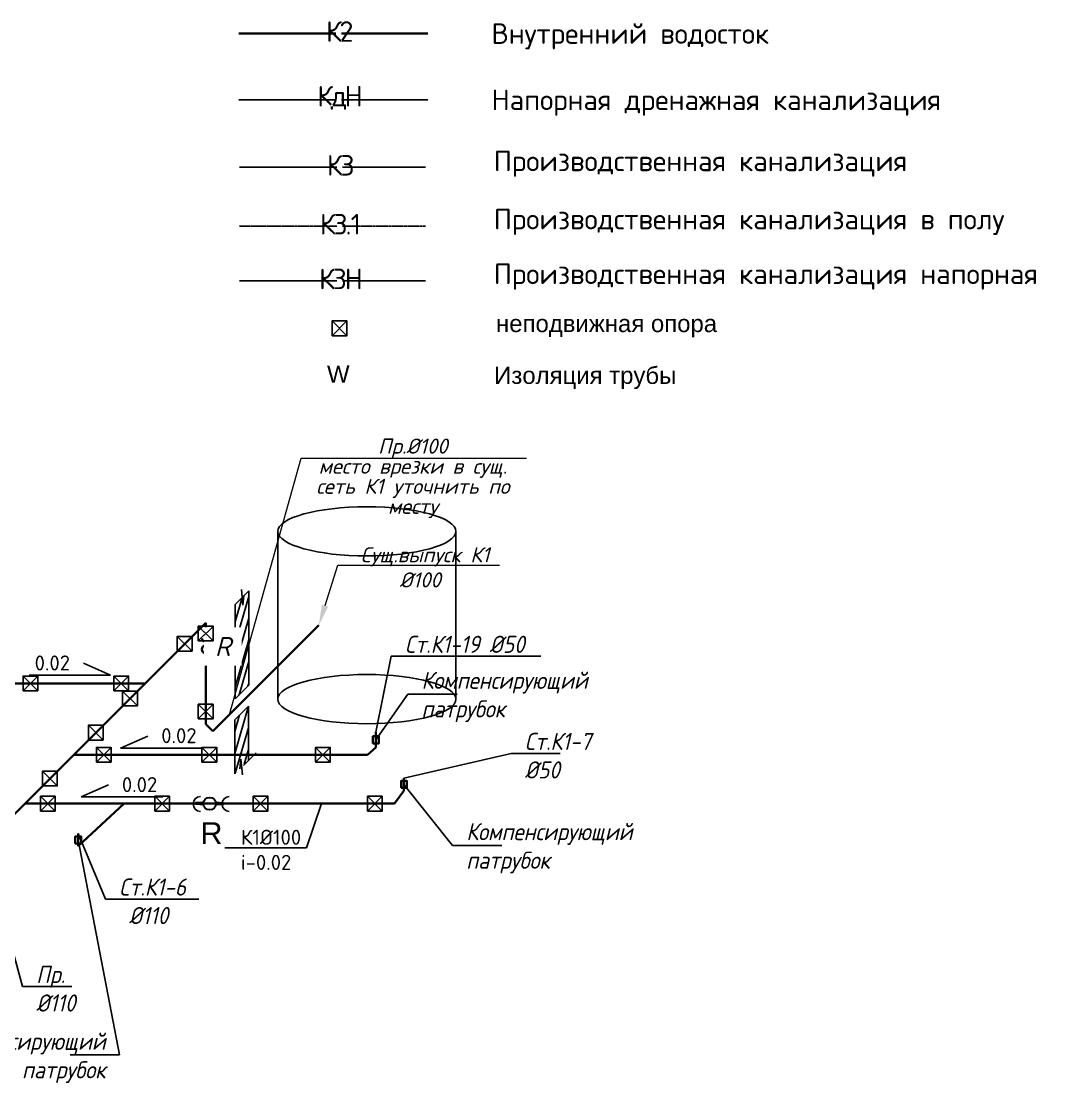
# Model space of a CAD drawing. Header units: millimetres. Extents: x -10178924 to 11692288, y -947381 to 58396.
# Drawn here: x -62215 to -47169, y -13158 to 2359 of the extents above; entities that cross this region are included whole.
import ezdxf
from ezdxf import colors
from ezdxf.entities.mleader import LeaderData, LeaderLine
from ezdxf.math import Vec2, Vec3

# ---------------------------------------------------------------- set-up
doc = ezdxf.new("R2010")
doc.units = ezdxf.units.MM
doc.linetypes.add('( Hidden )', pattern=[0.375, 0.25, -0.125])
for name, color, linetype in [('!!!!!площадь', 210, 'Continuous'), ('_надписи канализация', 7, 'Continuous'), ('PDF _PDF _ЗАЛИВКА', 7, 'Continuous'), ('ВК_Выноски', 7, 'Continuous')]:
    doc.layers.add(name, color=color, linetype=linetype)
for name, color, linetype, lineweight in [('!К2', 150, 'Continuous', 35), ('_0', 7, 'Continuous', 25), ('_канализация', 7, 'Continuous', 70), ('PDF _Текст', 7, 'Continuous', 5), ('ВК_ К1', 24, 'Continuous', 35), ('К1ку', 244, 'Continuous', 35)]:
    doc.layers.add(name, color=color, linetype=linetype, lineweight=lineweight)
doc.styles.add('GOST 2.304', font='isocpeur.ttf')
doc.styles.add('ISOCPEUR', font='isocpeui.ttf', dxfattribs={"width": 0.9})
doc.styles.add('MOSOBL (isocpeur)', font='isocpeur.ttf')
doc.styles.add('PDF Arial', font='arial.ttf')
doc.styles.add('PDF ArialMT', font='arial.ttf')
doc.styles.add('ОЛЬГА', font='isocpeui.ttf', dxfattribs={"height": 280})

# ---------------------------------------------------------------- blocks, each defined once
blk = doc.blocks.new('_None')

msp = doc.modelspace()

# ---------------------------------------------------------------- hatches: boundary and pattern name
at = {"layer": '_надписи канализация'}
h = msp.add_hatch(dxfattribs=at)
h.set_pattern_fill('ANSI31', color=256, scale=50, angle=-75, style=0)
h.set_pattern_definition([(73.833235, (-173328.37, -118204.79), (-97.214124, -17.839124), [])])
h.paths.add_polyline_path([(-58963.9, -6028.4), (-58894.1, -5958.6), (-58894.1, -7337.7), (-59094.2, -7537.9), (-59094.2, -6158.7), (-59017.3, -6081.8), (-59001.9, -5941.2), (-58987.7, -6093.5), (-58987.7, -6119.8)])
h.paths.add_polyline_path([(-59098.5, -7842.1), (-58898.3, -7642), (-58898.2, -7641.8), (-58898.3, -8430.2), (-58969.5, -8500.4), (-59001.7, -8410.9), (-59021.4, -8553.3), (-59098.5, -8630.4)])

# ---------------------------------------------------------------- linework, layer by layer
at = {"layer": '!К2', "ltscale": 100}
for p, q in [((-57839.2, 2181.8), (-59040.8, 2181.8)), ((-56278.8, 2181.8), (-57839.2, 2181.8))]:
    msp.add_line(p, q, dxfattribs=at)
for p, q in [((-57676.9, -2018.2), (-57461.3, -2233.7)), ((-57461.3, -2018.2), (-57676.9, -2233.7)), ((-58470, -7540.7, -2956.2), (-58470, -5090.4, -2956.2)), ((-55870.2, -5090.4, -2956.2), (-55870.2, -7540.7, -2956.2)), ((-59936.7, -6624, -2956.2), (-59721.1, -6839.5, -2956.2)), ((-59721.1, -6624, -2956.2), (-59936.7, -6839.5, -2956.2)), ((-60909.9, -7193), (-61306.9, -7017.6)), ((-62189.3, -7203, -2956.2), (-61973.6, -7418.5, -2956.2)), ((-61973.6, -7203, -2956.2), (-62189.3, -7418.5, -2956.2)), ((-62101, -7193), (-60909.9, -7193)), ((-60863.3, -7203, -2956.2), (-60647.7, -7418.5, -2956.2)), ((-60647.7, -7203, -2956.2), (-60863.3, -7418.5, -2956.2)), ((-60735.9, -7423.2, -2956.2), (-60520.3, -7638.7, -2956.2)), ((-60520.3, -7423.2, -2956.2), (-60735.9, -7638.7, -2956.2)), ((-59630.2, -7614.4, -2956.2), (-59414.6, -7829.9, -2956.2)), ((-59414.6, -7614.4, -2956.2), (-59630.2, -7829.9, -2956.2)), ((-61235.5, -7922.7, -2956.2), (-61019.8, -8138.2, -2956.2)), ((-61019.8, -7922.7, -2956.2), (-61235.5, -8138.2, -2956.2)), ((-60765, -8255), (-60368, -8079.7)), ((-61118.8, -8245.5, -2956.2), (-60903.2, -8461, -2956.2)), ((-60903.2, -8245.5, -2956.2), (-61118.8, -8461, -2956.2)), ((-59573.9, -8255), (-60765, -8255)), ((-59576.4, -8245.5, -2956.2), (-59360.7, -8461, -2956.2)), ((-59360.7, -8245.5, -2956.2), (-59576.4, -8461, -2956.2)), ((-57918.9, -8245.5, -2956.2), (-57703.2, -8461, -2956.2)), ((-57703.2, -8245.5, -2956.2), (-57918.9, -8461, -2956.2)), ((-61906.2, -8593.4, -2956.2), (-61690.6, -8808.9, -2956.2)), ((-61690.6, -8593.4, -2956.2), (-61906.2, -8808.9, -2956.2)), ((-61339.6, -8969.9, 2956.2), (-60942.6, -8794.5, 2956.2)), ((-61933.7, -8959.3, -2956.2), (-61718.1, -9174.8, -2956.2)), ((-61718.1, -8959.3, -2956.2), (-61933.7, -9174.8, -2956.2)), ((-60148.5, -8969.9, 2956.2), (-61339.6, -8969.9, 2956.2)), ((-60267, -8959.3, -2956.2), (-60051.4, -9174.8, -2956.2)), ((-60051.4, -8959.3, -2956.2), (-60267, -9174.8, -2956.2)), ((-58830.5, -8959.3, -2956.2), (-58614.8, -9174.8, -2956.2)), ((-58614.8, -8959.3, -2956.2), (-58830.5, -9174.8, -2956.2)), ((-57159.2, -8959.3, -2956.2), (-56943.5, -9174.8, -2956.2)), ((-56943.5, -8959.3, -2956.2), (-57159.2, -9174.8, -2956.2))]:
    msp.add_line(p, q)
msp.add_lwpolyline([(-57676.9, -2233.7), (-57461.3, -2233.7), (-57461.3, -2018.2), (-57676.9, -2018.2)], close=True)
at = {"elevation": -2956.2}
for points in [[(-59936.7, -6839.5), (-59721.1, -6839.5), (-59721.1, -6624), (-59936.7, -6624)], [(-62189.3, -7418.5), (-61973.6, -7418.5), (-61973.6, -7203), (-62189.3, -7203)], [(-60863.3, -7418.5), (-60647.7, -7418.5), (-60647.7, -7203), (-60863.3, -7203)], [(-60735.9, -7638.7), (-60520.3, -7638.7), (-60520.3, -7423.2), (-60735.9, -7423.2)], [(-59630.2, -7829.9), (-59414.6, -7829.9), (-59414.6, -7614.4), (-59630.2, -7614.4)], [(-61235.5, -8138.2), (-61019.8, -8138.2), (-61019.8, -7922.7), (-61235.5, -7922.7)], [(-61118.8, -8461), (-60903.2, -8461), (-60903.2, -8245.5), (-61118.8, -8245.5)], [(-59576.4, -8461), (-59360.7, -8461), (-59360.7, -8245.5), (-59576.4, -8245.5)], [(-57918.9, -8461), (-57703.2, -8461), (-57703.2, -8245.5), (-57918.9, -8245.5)], [(-61906.2, -8808.9), (-61690.6, -8808.9), (-61690.6, -8593.4), (-61906.2, -8593.4)], [(-61933.7, -9174.8), (-61718.1, -9174.8), (-61718.1, -8959.3), (-61933.7, -8959.3)], [(-60267, -9174.8), (-60051.4, -9174.8), (-60051.4, -8959.3), (-60267, -8959.3)], [(-58830.5, -9174.8), (-58614.8, -9174.8), (-58614.8, -8959.3), (-58830.5, -8959.3)], [(-57159.2, -9174.8), (-56943.5, -9174.8), (-56943.5, -8959.3), (-57159.2, -8959.3)]]:
    msp.add_lwpolyline(points, close=True, dxfattribs=at)
for centre in [(-57170.1, -5090.4, -2956.2), (-57170.1, -7540.7, -2956.2)]:
    msp.add_ellipse(centre, major_axis=(1299.9, 0), ratio=0.2763423)
at = {"layer": '_0', "color": 32, "ltscale": 100, "true_color": 0xd2512d}
msp.add_line((-57839.2, 1213.6), (-59040.8, 1213.6), dxfattribs=at)
at = {"layer": '_0'}
msp.add_line((-56278.8, 1213.6), (-57839.2, 1213.6), dxfattribs=at)
at = {"layer": '_0', "ltscale": 100}
msp.add_line((-56313.2, 228), (-59027.2, 228), dxfattribs=at)
at = {"layer": '_0', "linetype": '( Hidden )', "ltscale": 10}
msp.add_line((-56313.2, -632), (-59027.2, -632), dxfattribs=at)
at = {"layer": '_0', "color": 219, "ltscale": 100, "true_color": 0x642165}
msp.add_line((-56313.2, -1431.5), (-59027.2, -1431.5), dxfattribs=at)
at = {"layer": '_надписи канализация'}
for p, q in [((-58894.1, -5958.6, -2956.2), (-59094.2, -6158.7, -2956.2)), ((-58980.7, -6169.5, -2956.2), (-59001.9, -5941.2, -2956.2)), ((-58965.4, -6029.9, -2956.2), (-58980.7, -6169.5, -2956.2)), ((-58894.1, -5958.6, -2956.2), (-58894.1, -7337.7, -2956.2)), ((-59094.2, -6158.7, -2956.2), (-59094.2, -7537.9, -2956.2)), ((-58894.1, -7337.7, -2956.2), (-59094.2, -7537.9, -2956.2)), ((-58898.3, -7642, -2956.2), (-59098.5, -7842.1, -2956.2)), ((-58898.3, -7642, -2956.2), (-58898.3, -8430.2, -2956.2)), ((-59098.5, -7842.1, -2956.2), (-59098.5, -8630.4, -2956.2)), ((-58785.2, -8322.9, -2956.2), (-58970.9, -8508.5, -2956.2)), ((-59022.6, -8559.3, -2956.2), (-59007.3, -8419.8, -2956.2)), ((-58986.1, -8648.1, -2956.2), (-59007.3, -8419.8, -2956.2))]:
    msp.add_line(p, q, dxfattribs=at)
at = {"layer": 'PDF _PDF _ЗАЛИВКА', "lineweight": 50, "elevation": -2956.2}
for points in [[(-59549.5, -9067), (-59670.2, -9067)], [(-59607.2, -9067), (-59574.2, -9067)], [(-59382.2, -9067), (-59261.5, -9067)], [(-59324.6, -9067), (-59357.5, -9067)]]:
    msp.add_lwpolyline(points, dxfattribs=at)
at = {"layer": 'PDF _PDF _ЗАЛИВКА', "lineweight": 30}
msp.add_circle((-59465.9, -9067, -2956.2), 91.9, dxfattribs=at)
msp.add_circle((-59465.9, -9067, -2956.2), 91.9, dxfattribs=at)
at = {"layer": 'PDF _PDF _ЗАЛИВКА', "lineweight": 25}
for centre in [(-59597.6, -9071.1, -2956.2), (-59175.1, -9071.1, -2956.2)]:
    msp.add_arc(centre, 108.4, 91.34022, 268.67745, dxfattribs=at)
at = {"layer": 'ВК_ К1', "ltscale": 100}
for p, q in [((-59522.4, -6425.2, -2956.2), (-62732.9, -9635.7, -2956.2)), ((-59418.4, -8008.7, -2956.2), (-57870, -6460.3, -2956.2))]:
    msp.add_line(p, q, dxfattribs=at)
at = {"layer": 'ВК_ К1'}
for p, q in [((-66636, -7310.7, -2956.2), (-60407.9, -7310.7, -2956.2)), ((-57160.8, -8353.3, -2956.2), (-61450.4, -8353.3, -2956.2)), ((-56767.5, -9067, -2956.2), (-62164.2, -9067, -2956.2)), ((-61385.3, -9688.6, -2956.2), (-60712.5, -9067, -2956.2))]:
    msp.add_line(p, q, dxfattribs=at)
at = {"layer": 'ВК_ К1', "ltscale": 100, "elevation": -2956.2}
for points in [[(-59522.4, -7904.7), (-59522.4, -6425.2)], [(-59522.4, -7904.7), (-59418.4, -8008.7)]]:
    msp.add_lwpolyline(points, dxfattribs=at)
at = {"layer": 'ВК_ К1', "ltscale": 100}
msp.add_circle((-59522.4, -6813.4, -2956.2), 56.6, dxfattribs=at)
msp.add_arc((-59522.4, -6645.6, -2956.2), 57.1, 191.71386, 348.28614, dxfattribs=at)
at = {"layer": 'К1ку', "ltscale": 0.1}
for p, q in [((-57038.6, -8248.5, -2956.2), (-57038.6, -8021.2, -2956.2)), ((-57160.8, -8353.3, -2956.2), (-57038.6, -8248.5, -2956.2)), ((-56627.6, -8877.7, -2956.2), (-56627.6, -8694.4, -2956.2)), ((-56627.6, -8877.7, -2956.2), (-56767.5, -9067, -2956.2)), ((-61385.3, -9688.6, -2956.2), (-61385.3, -9505.3, -2956.2))]:
    msp.add_line(p, q, dxfattribs=at)
at = {"layer": 'К1ку', "ltscale": 0.1, "elevation": -2956.2}
for points in [[(-57081.1, -8186.5), (-56996.2, -8186.5), (-56996.2, -8083.2), (-57081.1, -8083.2)], [(-56670.1, -8837.8), (-56585.2, -8837.8), (-56585.2, -8734.4), (-56670.1, -8734.4)], [(-61427.7, -9648.6), (-61342.8, -9648.6), (-61342.8, -9545.3), (-61427.7, -9545.3)]]:
    msp.add_lwpolyline(points, close=True, dxfattribs=at)

# ---------------------------------------------------------------- texts
at = {"layer": '!!!!!площадь', "color": 0, "char_height": 220, "style": 'GOST 2.304'}
for insert, attachment_point in [((-61503.4, -6902.3, -2956.2), 3), ((-60171.5, -7964.3, -2956.2), 1), ((-60746, -8679.2), 1)]:
    msp.add_mtext('0.02', dxfattribs=dict(at, insert=insert, attachment_point=attachment_point))
at = {"layer": '_0', "lineweight": 35, "style": 'MOSOBL (isocpeur)'}
for s, p in [('Внутренний водосток', (-55349.1, 2028.9)), ('Напорная дренажная канализация', (-55349.1, 1060.7)), ('Производственная канализация', (-55316.8, 169)), ('Производственная канализация в полу', (-55316.8, -680.6)), ('Производственная канализация напорная', (-55316.8, -1480.1))]:
    msp.add_text(s, height=300, dxfattribs=at).set_placement(p)
at = {"layer": 'PDF _Текст', "color": 7, "char_height": 250.003, "attachment_point": 7, "style": 'PDF Arial'}
for s, insert in [('неподвижная опора', (-55283.2, -2255.8)), ('Изоляция трубы', (-55310.5, -3012.7))]:
    msp.add_mtext(s, dxfattribs=dict(at, insert=insert))
at = {"layer": 'PDF _Текст', "color": 7, "insert": (-57749.6, -2920), "char_height": 250, "attachment_point": 7, "rotation": 0.39673, "style": 'PDF Arial'}
msp.add_mtext('W', dxfattribs=at)
at = {"layer": 'PDF _Текст', "insert": (-59598.8, -9497.7), "char_height": 318.9, "attachment_point": 4, "style": 'PDF ArialMT'}
msp.add_mtext('R', dxfattribs=at)

# ---------------------------------------------------------------- leaders
at = {"layer": '!!!!!площадь', "color": 0}
ml = msp.add_multileader_mtext('Standard', dxfattribs=at)
ml.set_content('К1%%C100\\Pi-0.02', style='GOST 2.304')
ml.set_leader_properties()
ml.set_arrow_properties(name='NONE')
ml.build(insert=Vec2(0, 0))
ml.multileader.update_dxf_attribs({"has_dogleg": 0, "text_left_attachment_type": 6, "text_right_attachment_type": 6, "dogleg_length": 0, "arrow_head_size": 250})
ctx = ml.context
ctx.base_point, ctx.char_height, ctx.arrow_head_size, ctx.landing_gap_size, ctx.plane_origin = Vec3(-59108.9, -9712.2, -2956.2), 220, 250, 100, Vec3(-57402.2, -11215.1, -2956.2)
ctx.left_attachment, ctx.right_attachment = 6, 6
notes = []
notes.append((ctx, [(1, (1, 1, 0), (-58050.9, -9712.2, -2956.2), (-1, 0), 0, [(0, [(-57830, -9067, -2956.2)], 0, [])])]))
ctx.mtext.insert, ctx.mtext.flow_direction = Vec3(-59008.9, -9448.2, -2956.2), 5
at = {"layer": '_надписи канализация'}
ml = msp.add_multileader_mtext('Standard', dxfattribs=at)
ml.set_content('\\pxsm0.8;Пр.%%C100\\P\\ps*;место врезки в сущ. сеть К1 уточнить по месту', color=256, style='ОЛЬГА')
ml.set_leader_properties(lineweight=13)
ml.set_arrow_properties(name='NONE')
ml.build(insert=Vec2(0, 0))
ml.multileader.update_dxf_attribs({"text_left_attachment_type": 6, "text_right_attachment_type": 6, "dogleg_length": 100, "arrow_head_size": 300})
ctx = ml.context
ctx.base_point, ctx.char_height, ctx.arrow_head_size, ctx.landing_gap_size, ctx.plane_origin = Vec3(-58026.6, -4022, -2956.2), 220, 300, 0.09, Vec3(-69096.2, -13792.5, -2956.2)
ctx.left_attachment, ctx.right_attachment, ctx.text_align_type = 6, 6, 1
notes.append((ctx, [(0, (1, 1, 0), (-58126.6, -4022, -2956.2), (1, 0), 100, [(1, [(-59175.2, -7765.4, -2956.2)], 0, [])])]))
ctx.mtext.insert, ctx.mtext.width, ctx.mtext.alignment, ctx.mtext.flow_direction = Vec3(-56497.9, -3736, -2956.2), 3158.838, 2, 5
ml = msp.add_multileader_mtext('Standard', dxfattribs=at)
ml.set_content(' Сущ.выпуск К1\\P%%C100', color=256, style='ОЛЬГА')
ml.set_leader_properties(lineweight=13)
ml.build(insert=Vec2(0, 0))
ml.multileader.update_dxf_attribs({"text_left_attachment_type": 6, "text_right_attachment_type": 6, "dogleg_length": 100, "arrow_head_size": 300})
ctx = ml.context
ctx.base_point, ctx.char_height, ctx.arrow_head_size, ctx.landing_gap_size, ctx.plane_origin = Vec3(-57494.1, -5586.7, -2956.2), 220, 300, 0.09, Vec3(-718916.7, -654018.4, -2956.2)
ctx.left_attachment, ctx.right_attachment, ctx.text_align_type = 6, 6, 1
notes.append((ctx, [(0, (1, 1, 0), (-57594.1, -5586.7, -2956.2), (1, 0), 100, [(0, [(-57870, -6460.3, -2956.2)], 0, [])])]))
ctx.mtext.insert, ctx.mtext.alignment, ctx.mtext.flow_direction = Vec3(-56390.5, -5322.7, -2956.2), 2, 5
at = {"layer": 'ВК_Выноски'}
ml = msp.add_multileader_mtext('Standard', dxfattribs=at)
ml.set_content('{\\W0.9;Ст.К1-19 %%C50 }', color=7, style='ISOCPEUR')
ml.set_leader_properties(color=7, linetype='ByLayer', lineweight=-1)
ml.set_arrow_properties(name='NONE')
ml.build(insert=Vec2(0, 0))
ml.multileader.update_dxf_attribs({"text_left_attachment_type": 6, "text_right_attachment_type": 6, "dogleg_length": 0.36, "arrow_head_size": 300})
ctx = ml.context
ctx.base_point, ctx.char_height, ctx.arrow_head_size, ctx.landing_gap_size, ctx.plane_origin = Vec3(-56712.5, -6915.2, -2956.2), 250, 300, 100, Vec3(-43446.1, -30211.9, -2956.2)
ctx.left_attachment, ctx.right_attachment = 6, 6
notes.append((ctx, [(0, (1, 1, 0), (-56812.8, -6915.2, -2956.2), (1, 0), 100.4, [(0, [(-57038.6, -8021.2, -2956.2)], 0, [])])]))
ctx.mtext.insert, ctx.mtext.width, ctx.mtext.flow_direction = Vec3(-56612.5, -6615.2, -2956.2), 2564.609, 5
ml = msp.add_multileader_mtext('Standard', dxfattribs=at)
ml.set_content('{\\W0.9;Компенсирующий патрубок}', color=7, style='ISOCPEUR')
ml.set_leader_properties(color=7, linetype='ByLayer', lineweight=-1)
ml.set_arrow_properties(name='NONE')
ml.build(insert=Vec2(0, 0))
ml.multileader.update_dxf_attribs({"text_left_attachment_type": 6, "text_right_attachment_type": 6, "dogleg_length": 0.36, "arrow_head_size": 300})
ctx = ml.context
ctx.base_point, ctx.char_height, ctx.arrow_head_size, ctx.landing_gap_size, ctx.plane_origin = Vec3(-56471.6, -7466.1, -2956.2), 250, 300, 100, Vec3(-48531.3, -34127.7, -2956.2)
ctx.left_attachment, ctx.right_attachment = 6, 6
notes.append((ctx, [(0, (1, 1, 0), (-56572, -7466.1, -2956.2), (1, 0), 100.4, [(0, [(-57038.6, -8134.9, -2956.2)], 0, [])])]))
ctx.mtext.insert, ctx.mtext.width, ctx.mtext.flow_direction = Vec3(-56371.6, -7141.1, -2956.2), 513.532, 5
ml = msp.add_multileader_mtext('Standard', dxfattribs=at)
ml.set_content('{\\W0.9;Ст.К1-7\\P%%C50 }', color=7, style='ISOCPEUR')
ml.set_leader_properties(color=7, linetype='ByLayer', lineweight=-1)
ml.set_arrow_properties(name='NONE')
ml.build(insert=Vec2(0, 0))
ml.multileader.update_dxf_attribs({"text_left_attachment_type": 6, "text_right_attachment_type": 6, "dogleg_length": 0.36, "arrow_head_size": 300})
ctx = ml.context
ctx.base_point, ctx.char_height, ctx.arrow_head_size, ctx.landing_gap_size, ctx.plane_origin = Vec3(-54963.7, -8333.1, -2956.2), 250, 300, 100, Vec3(-45236.8, -35878.6, -2956.2)
ctx.left_attachment, ctx.right_attachment = 6, 6
notes.append((ctx, [(0, (1, 1, 0), (-55064.1, -8333.1, -2956.2), (1, 0), 100.4, [(0, [(-56627.6, -8694.4, -2956.2)], 0, [])])]))
ctx.mtext.insert, ctx.mtext.width, ctx.mtext.flow_direction = Vec3(-54863.7, -8033.1, -2956.2), 513.532, 5
ml = msp.add_multileader_mtext('Standard', dxfattribs=at)
ml.set_content('{\\W0.9;Компенсирующий патрубок}', color=7, style='ISOCPEUR')
ml.set_leader_properties(color=7, linetype='ByLayer', lineweight=-1)
ml.set_arrow_properties(name='NONE')
ml.build(insert=Vec2(0, 0))
ml.multileader.update_dxf_attribs({"text_left_attachment_type": 6, "text_right_attachment_type": 6, "dogleg_length": 0.36, "arrow_head_size": 300})
ctx = ml.context
ctx.base_point, ctx.char_height, ctx.arrow_head_size, ctx.landing_gap_size, ctx.plane_origin = Vec3(-55817.5, -9676.2, -2956.2), 250, 300, 100, Vec3(-48120.4, -34778.9, -2956.2)
ctx.left_attachment, ctx.right_attachment = 6, 6
notes.append((ctx, [(0, (1, 1, 0), (-55917.9, -9676.2, -2956.2), (1, 0), 100.4, [(0, [(-56627.6, -8786.1, -2956.2)], 0, [])])]))
ctx.mtext.insert, ctx.mtext.width, ctx.mtext.flow_direction = Vec3(-55717.5, -9351.2, -2956.2), 513.532, 5
ml = msp.add_multileader_mtext('Standard', dxfattribs=at)
ml.set_content('{\\W0.9;Компенсирующий патрубок}', color=7, style='ISOCPEUR')
ml.set_leader_properties(color=7, linetype='ByLayer', lineweight=-1)
ml.set_arrow_properties(name='NONE')
ml.build(insert=Vec2(0, 0))
ml.multileader.update_dxf_attribs({"text_left_attachment_type": 6, "text_right_attachment_type": 6, "dogleg_length": 0.36, "arrow_head_size": 300})
ctx = ml.context
ctx.base_point, ctx.char_height, ctx.arrow_head_size, ctx.landing_gap_size, ctx.plane_origin = Vec3(-63483.3, -12737.1, -2956.2), 250, 300, 100, Vec3(-52878, -35589.8, -2956.2)
ctx.left_attachment, ctx.right_attachment, ctx.text_align_type = 6, 6, 2
notes.append((ctx, [(1, (1, 1, 0), (-60782.4, -12737.1, -2956.2), (-1, 0), 100.4, [(0, [(-61385.3, -9596.9, -2956.2)], 0, [])])]))
ctx.mtext.insert, ctx.mtext.width, ctx.mtext.alignment, ctx.mtext.flow_direction = Vec3(-60982.8, -12412.1, -2956.2), 513.532, 3, 5
ml = msp.add_multileader_mtext('Standard', dxfattribs=at)
ml.set_content('\\pxt4;{\\W0.9;Ст.К1-6 \\P\\ptz; %%C110 }', color=7, style='ISOCPEUR')
ml.set_leader_properties(color=7, linetype='ByLayer', lineweight=-1)
ml.set_arrow_properties(name='NONE')
ml.build(insert=Vec2(0, 0))
ml.multileader.update_dxf_attribs({"text_left_attachment_type": 6, "text_right_attachment_type": 6, "dogleg_length": 0.36, "arrow_head_size": 300})
ctx = ml.context
ctx.base_point, ctx.char_height, ctx.arrow_head_size, ctx.landing_gap_size, ctx.plane_origin = Vec3(-60886, -10460.1, -2956.2), 250, 300, 100, Vec3(-50256.6, -37520.4, -2956.2)
ctx.left_attachment, ctx.right_attachment = 6, 6
notes.append((ctx, [(0, (1, 1, 0), (-60986.3, -10460.1, -2956.2), (1, 0), 100.4, [(0, [(-61385.3, -9505.3, -2956.2)], 0, [])])]))
ctx.mtext.insert, ctx.mtext.width, ctx.mtext.flow_direction = Vec3(-60786, -10160.1, -2956.2), 2564.609, 5
ml = msp.add_multileader_mtext('Standard', dxfattribs=at)
ml.set_content('{\\W0.9;Пр.\\P%%C110}', color=7, style='ISOCPEUR')
ml.set_leader_properties(color=7, linetype='ByLayer', lineweight=-1)
ml.set_arrow_properties(name='NONE')
ml.build(insert=Vec2(0, 0))
ml.multileader.update_dxf_attribs({"text_left_attachment_type": 6, "text_right_attachment_type": 6, "dogleg_length": 0.36, "arrow_head_size": 300})
ctx = ml.context
ctx.base_point, ctx.char_height, ctx.arrow_head_size, ctx.landing_gap_size, ctx.plane_origin = Vec3(-62096.8, -11736.8, -2956.2), 250, 300, 100, Vec3(-54372.4, -40241.3, -2956.2)
ctx.left_attachment, ctx.right_attachment = 6, 6
notes.append((ctx, [(0, (1, 1, 0), (-62197.2, -11736.8, -2956.2), (1, 0), 100.4, [(0, [(-62732.9, -9765.8, -2956.2)], 0, [])])]))
ctx.mtext.insert, ctx.mtext.width, ctx.mtext.flow_direction = Vec3(-61996.8, -11436.8, -2956.2), 513.532, 5
for ctx, leaders in notes:
    for number, flags, end, landing, length, lines in leaders:
        leader = LeaderData()
        leader.index, (leader.has_last_leader_line, leader.has_dogleg_vector, leader.attachment_direction) = number, flags
        leader.last_leader_point, leader.dogleg_vector, leader.dogleg_length = Vec3(end), Vec3(landing), length
        for number, points, colour, breaks in lines:
            line = LeaderLine()
            line.index, line.vertices, line.color, line.breaks = number, Vec3.list(points), colors.encode_raw_color(colour), breaks
            leader.lines.append(line)
        ctx.leaders.append(leader)

# ---------------------------------------------------------------- next in the draw order: texts
at = {"layer": '_0', "color": 7, "lineweight": 60, "char_height": 300, "width": 78.105, "attachment_point": 5, "style": 'MOSOBL (isocpeur)', "bg_fill": 3, "box_fill_scale": 1, "bg_fill_color": 256, "bg_fill_transparency": 0}
for s, insert in [('{\\T0.85;К2}', (-57580.9, 2208.5)), ('{\\T0.85;КдН}', (-57580.9, 1240.3)), ('{\\T0.85;К3}', (-57567.3, 254.7)), ('{\\T0.85;К3.1}', (-57567.3, -605.3)), ('{\\T0.85;К3Н}', (-57567.3, -1404.7))]:
    msp.add_mtext(s, dxfattribs=dict(at, insert=insert))
at = {"layer": '_канализация', "lineweight": 25, "ltscale": 100, "insert": (-59272.3, -6633, -2956.2), "char_height": 280, "width": 271.854, "attachment_point": 2, "style": 'ОЛЬГА', "bg_fill": 2}
msp.add_mtext('R', dxfattribs=at)

# ---------------------------------------------------------------- next in the draw order: linework, layer by layer
for p, q in [((-59630.2, -6473.1, -2956.2), (-59414.6, -6688.6, -2956.2)), ((-59414.6, -6473.1, -2956.2), (-59630.2, -6688.6, -2956.2))]:
    msp.add_line(p, q)
at = {"elevation": -2956.2}
msp.add_lwpolyline([(-59630.2, -6688.6), (-59414.6, -6688.6), (-59414.6, -6473.1), (-59630.2, -6473.1)], close=True, dxfattribs=at)

# ---------------------------------------------------------------- next in the draw order: leaders
at = {"layer": '_надписи канализация', "lineweight": -2}
ml = msp.add_multileader_mtext('Standard', dxfattribs=at)
ml.set_content('\\A1;Гаситель напора', color=256, style='ISOCPEUR')
ml.set_leader_properties(lineweight=13)
ml.set_arrow_properties(name='NONE')
ml.build(insert=Vec2(0, 0))
ml.multileader.update_dxf_attribs({"text_left_attachment_type": 6, "text_right_attachment_type": 6, "dogleg_length": 100, "arrow_head_size": 300, "scale": 100})
ctx = ml.context
ctx.base_point, ctx.scale, ctx.char_height, ctx.arrow_head_size, ctx.landing_gap_size, ctx.plane_origin = Vec3(-83644.6, -5670.7), 100, 250, 300, 0.09, Vec3(-88790.2, -9852.5)
ctx.left_attachment, ctx.right_attachment, ctx.text_align_type = 6, 6, 1
notes = []
notes.append((ctx, [(1, (1, 1, 0), (-81060.7, -5670.7), (-1, 0), 100, [(1, [(-79617.3, -8341.2)], 0, [])])]))
ctx.mtext.insert, ctx.mtext.width, ctx.mtext.alignment, ctx.mtext.flow_direction = Vec3(-82485.8, -5345.7), 5926.326, 2, 5
ml = msp.add_multileader_mtext('Standard', dxfattribs=at)
ml.set_content('\\A1;Гаситель напора', color=256, style='ISOCPEUR')
ml.set_leader_properties(lineweight=13)
ml.set_arrow_properties(name='NONE')
ml.build(insert=Vec2(0, 0))
ml.multileader.update_dxf_attribs({"text_left_attachment_type": 6, "text_right_attachment_type": 6, "dogleg_length": 100, "arrow_head_size": 300, "scale": 100})
ctx = ml.context
ctx.base_point, ctx.scale, ctx.char_height, ctx.arrow_head_size, ctx.landing_gap_size, ctx.plane_origin = Vec3(-78898.8, -7121.6), 100, 250, 300, 0.09, Vec3(-81990.1, -8084.6)
ctx.left_attachment, ctx.right_attachment, ctx.text_align_type = 6, 6, 1
notes.append((ctx, [(1, (1, 1, 0), (-76315, -7121.6), (-1, 0), 100, [(1, [(-75000.9, -9643.6)], 0, [])])]))
ctx.mtext.insert, ctx.mtext.width, ctx.mtext.alignment, ctx.mtext.flow_direction = Vec3(-77740, -6796.6), 5926.326, 2, 5
for ctx, leaders in notes:
    for number, flags, end, landing, length, lines in leaders:
        leader = LeaderData()
        leader.index, (leader.has_last_leader_line, leader.has_dogleg_vector, leader.attachment_direction) = number, flags
        leader.last_leader_point, leader.dogleg_vector, leader.dogleg_length = Vec3(end), Vec3(landing), length
        for number, points, colour, breaks in lines:
            line = LeaderLine()
            line.index, line.vertices, line.color, line.breaks = number, Vec3.list(points), colors.encode_raw_color(colour), breaks
            leader.lines.append(line)
        ctx.leaders.append(leader)

doc.saveas('drawing.dxf')
